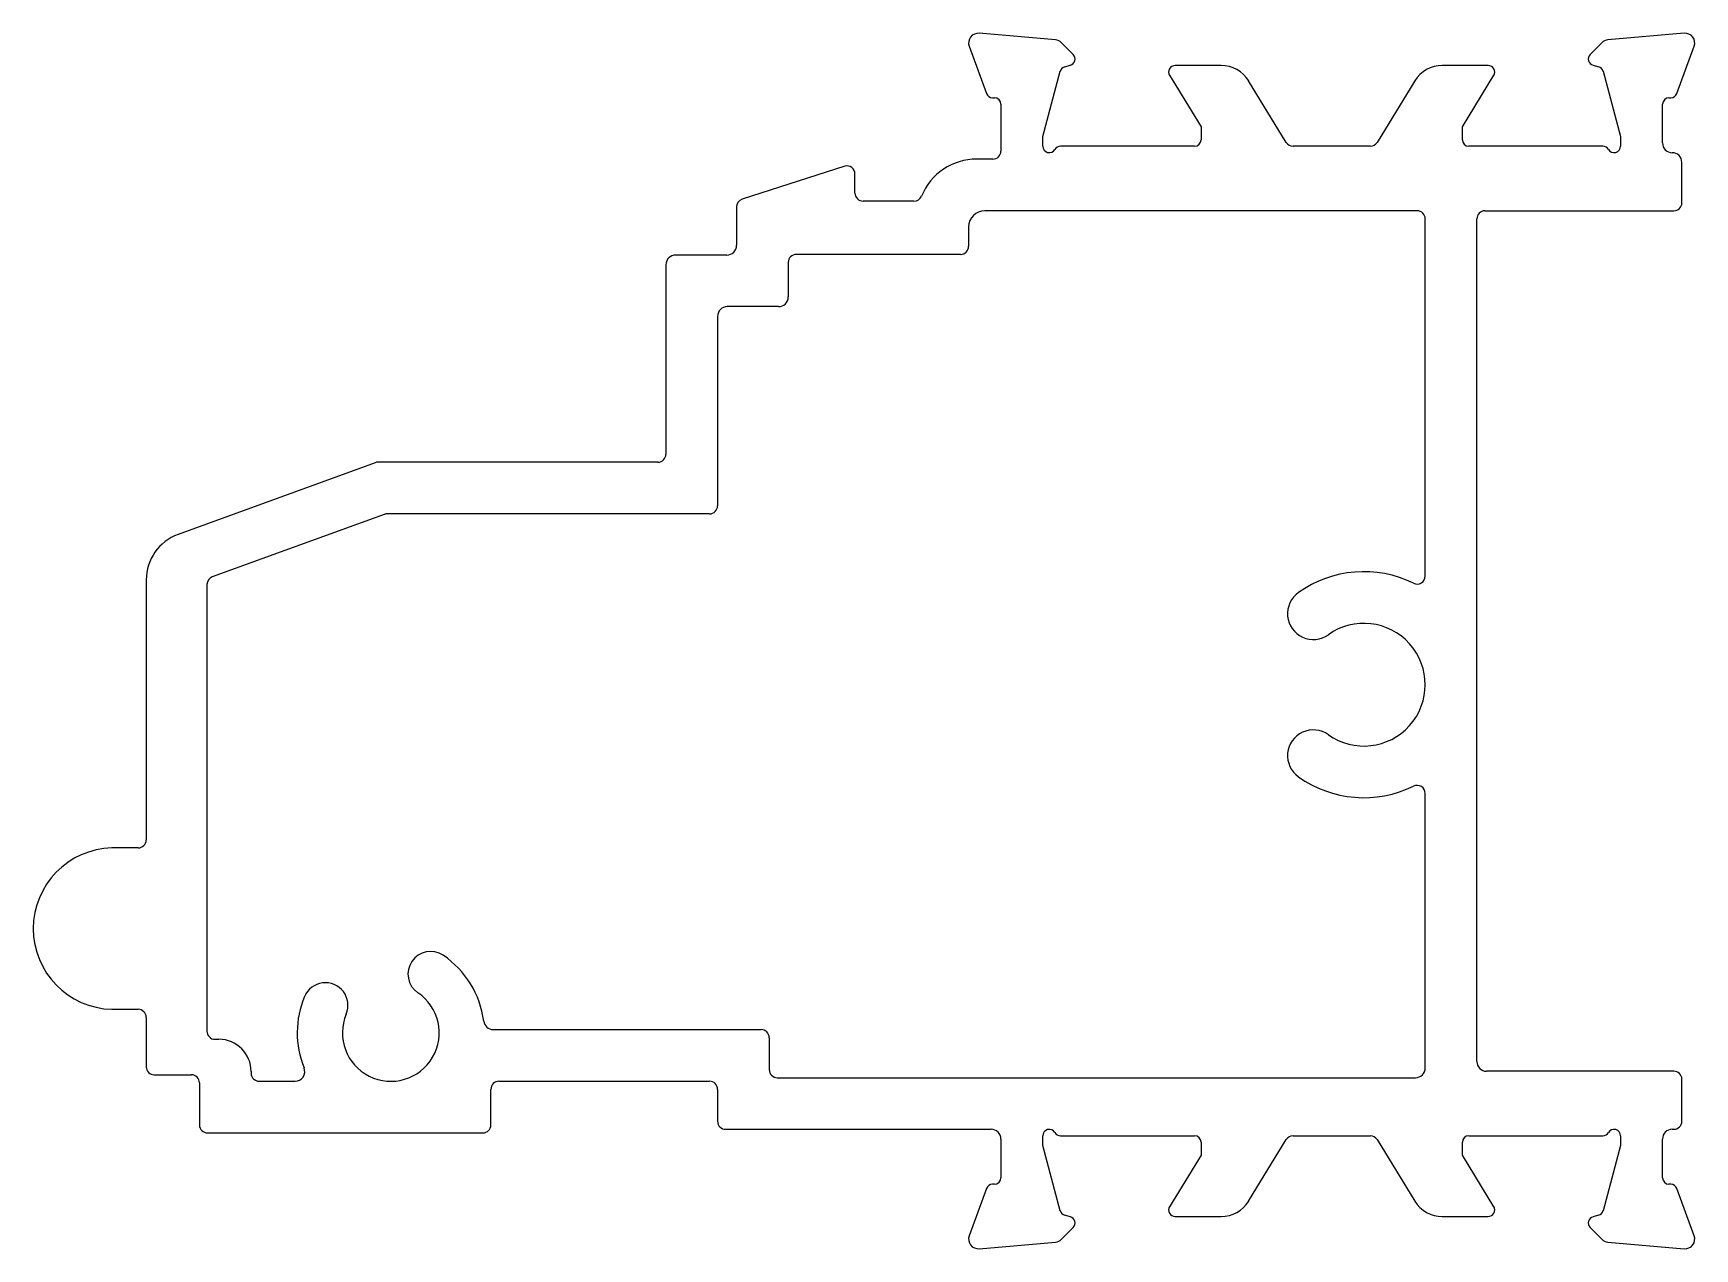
# Model space of a CAD drawing. Header units: inches. Extents: x -24.7 to 26.7, y 0.1 to 37.7.
import ezdxf

# ---------------------------------------------------------------- set-up
doc = ezdxf.new("R2010")
doc.units = ezdxf.units.IN
doc.header["$MEASUREMENT"] = 0
doc.layers.add('FRAME', color=4, linetype='Continuous')

msp = doc.modelspace()

# ---------------------------------------------------------------- linework, layer by layer
at = {"layer": 'FRAME', "color": 7}
for p, q in [((6.93, 37.5), (4.565, 37.707)), ((26.408, 37.707), (24.042, 37.5)), ((4.257, 37.305), (4.79, 35.84)), ((7.48, 37.049), (7.116, 37.413)), ((23.856, 37.413), (23.492, 37.049)), ((26.182, 35.84), (26.716, 37.305)), ((7.221, 36.67), (7.39, 36.715)), ((12.061, 36.708), (10.635, 36.708)), ((20.337, 36.708), (18.912, 36.708)), ((23.582, 36.715), (23.751, 36.67)), ((6.539, 34.508), (7.08, 36.528)), ((10.465, 36.404), (11.439, 34.808)), ((14.075, 34.328), (12.914, 36.229)), ((18.058, 36.229), (16.898, 34.328)), ((19.534, 34.808), (20.508, 36.404)), ((23.893, 36.528), (24.434, 34.508)), ((4.978, 35.708), (5.039, 35.708)), ((25.934, 35.708), (25.994, 35.708)), ((5.239, 35.508), (5.239, 34.058)), ((25.734, 34.308), (25.734, 35.508)), ((6.539, 34.208), (6.539, 34.508)), ((11.439, 34.808), (11.439, 34.408)), ((19.534, 34.408), (19.534, 34.808)), ((24.434, 34.508), (24.434, 34.208)), ((11.239, 34.208), (7.085, 34.208)), ((16.684, 34.208), (14.288, 34.208)), ((23.887, 34.208), (19.734, 34.208)), ((0.403, 33.592), (-2.776, 32.564)), ((4.989, 33.808), (4.489, 33.808)), ((26.334, 32.458), (26.334, 33.708)), ((0.719, 32.758), (0.719, 33.35)), ((2.547, 32.508), (0.969, 32.508)), ((-2.949, 32.326), (-2.949, 31.138)), ((18.134, 32.208), (4.739, 32.208)), ((18.384, 20.895), (18.384, 31.958)), ((19.984, 5.855), (19.984, 31.958)), ((20.234, 32.208), (26.084, 32.208)), ((4.239, 31.708), (4.239, 31.108)), ((-5.137, 30.538), (-5.137, 24.67)), ((-3.249, 30.838), (-4.837, 30.838)), ((-1.349, 30.608), (-1.349, 29.538)), ((3.989, 30.858), (-1.099, 30.858)), ((-3.537, 28.938), (-3.537, 23.07)), ((-1.649, 29.238), (-3.237, 29.238)), ((-14.143, 24.405), (-20.25, 22.182)), ((-5.387, 24.42), (-14.057, 24.42)), ((-13.861, 22.805), (-19.19, 20.865)), ((-3.787, 22.82), (-13.775, 22.82)), ((-21.237, 20.772), (-21.237, 12.721)), ((-19.355, 20.63), (-19.355, 6.793)), ((18.384, 5.655), (18.384, 14.16)), ((-21.487, 12.471), (-22.298, 12.471)), ((-22.298, 7.472), (-21.487, 7.472)), ((-21.237, 7.222), (-21.237, 5.693)), ((-10.484, 6.843), (-2.187, 6.843)), ((-19.105, 6.543), (-18.987, 6.543)), ((-1.937, 6.593), (-1.937, 5.605)), ((-20.987, 5.443), (-19.837, 5.443)), ((-19.587, 5.193), (-19.587, 3.893)), ((-17.987, 5.543), (-17.987, 5.493)), ((-17.737, 5.243), (-16.626, 5.243)), ((-10.309, 5.243), (-3.787, 5.243)), ((-1.687, 5.355), (18.084, 5.355)), ((26.084, 5.555), (20.284, 5.555)), ((26.334, 4.005), (26.334, 5.305)), ((-10.559, 3.893), (-10.559, 4.993)), ((-3.537, 4.993), (-3.537, 4.005)), ((-19.337, 3.643), (-10.809, 3.643)), ((-3.287, 3.755), (4.939, 3.755)), ((26.034, 3.755), (26.084, 3.755)), ((5.239, 3.455), (5.239, 2.255)), ((6.539, 3.255), (6.539, 3.555)), ((7.08, 1.235), (6.539, 3.255)), ((7.085, 3.555), (11.239, 3.555)), ((11.439, 3.355), (11.439, 2.955)), ((12.914, 1.534), (14.075, 3.435)), ((14.288, 3.555), (16.684, 3.555)), ((16.898, 3.435), (18.058, 1.534)), ((19.534, 2.955), (19.534, 3.355)), ((19.734, 3.555), (23.887, 3.555)), ((24.434, 3.255), (23.893, 1.235)), ((24.434, 3.555), (24.434, 3.255)), ((25.734, 2.255), (25.734, 3.455)), ((11.439, 2.955), (10.465, 1.359)), ((20.508, 1.359), (19.534, 2.955)), ((4.79, 1.923), (4.257, 0.458)), ((5.039, 2.055), (4.978, 2.055)), ((25.994, 2.055), (25.934, 2.055)), ((26.716, 0.458), (26.182, 1.923)), ((7.39, 1.048), (7.221, 1.093)), ((10.635, 1.055), (12.061, 1.055)), ((18.912, 1.055), (20.337, 1.055)), ((23.751, 1.093), (23.582, 1.048)), ((7.116, 0.35), (7.48, 0.713)), ((23.492, 0.713), (23.856, 0.35)), ((4.565, 0.056), (6.93, 0.263)), ((24.042, 0.263), (26.408, 0.056))]:
    msp.add_line(p, q, dxfattribs=at)
for centre, radius, start, end in [((4.539, 37.408), 0.3, 85, 200), ((26.434, 37.408), 0.3, 340, 95), ((6.904, 37.201), 0.3, 45, 85), ((24.068, 37.201), 0.3, 95, 135), ((7.273, 36.476), 0.2, 105, 165), ((7.339, 36.908), 0.2, 285, 45), ((10.635, 36.508), 0.2, 90, 211.4), ((12.061, 35.708), 1, 31.4, 90), ((18.912, 35.708), 1, 90, 148.6), ((20.337, 36.508), 0.2, 328.6, 90), ((23.634, 36.908), 0.2, 135, 255), ((23.699, 36.476), 0.2, 15, 75), ((4.978, 35.908), 0.2, 200, 270), ((5.039, 35.508), 0.2, 0, 90), ((25.934, 35.508), 0.2, 90, 180), ((25.994, 35.908), 0.2, 270, 340), ((4.989, 34.058), 0.25, 270, 360), ((6.739, 34.208), 0.2, 180, 330), ((7.085, 34.008), 0.2, 90, 150), ((11.239, 34.408), 0.2, 270, 0), ((14.288, 34.458), 0.25, 211.4, 270), ((16.684, 34.458), 0.25, 270, 328.6), ((19.734, 34.408), 0.2, 180, 270), ((23.887, 34.008), 0.2, 30, 90), ((24.234, 34.208), 0.2, 210, 360), ((26.034, 34.308), 0.3, 180, 270), ((26.034, 33.708), 0.3, 360, 90), ((0.469, 33.35), 0.25, 360, 105.143), ((4.489, 31.958), 1.85, 90, 157.6073), ((-2.699, 32.326), 0.25, 107.9093, 180), ((0.969, 32.758), 0.25, 180, 270), ((2.547, 32.758), 0.25, 270, 337.6073), ((26.084, 32.458), 0.25, 270, 0), ((4.739, 31.708), 0.5, 90, 180), ((18.134, 31.958), 0.25, 0, 90), ((20.234, 31.958), 0.25, 90, 180), ((-3.249, 31.138), 0.3, 270, 360), ((3.989, 31.108), 0.25, 270, 360), ((-4.837, 30.538), 0.3, 90, 180), ((-1.099, 30.608), 0.25, 90, 180), ((-1.649, 29.538), 0.3, 270, 0), ((-3.237, 28.938), 0.3, 90, 180), ((-14.057, 24.17), 0.25, 90, 110.0009), ((-5.387, 24.67), 0.25, 270, 0), ((-13.775, 22.57), 0.25, 90, 110.0009), ((-3.787, 23.07), 0.25, 270, 0), ((-19.737, 20.772), 1.5, 110.0009, 180), ((-19.105, 20.63), 0.25, 110.0009, 180), ((16.484, 17.528), 3.5, 63.8961, 125.4309), ((18.134, 20.895), 0.25, 243.8961, 0), ((14.919, 19.728), 0.8, 125.4309, 305.4309), ((16.484, 17.528), 1.9, 234.5691, 125.4309), ((14.919, 15.328), 0.8, 54.5691, 234.5691), ((16.484, 17.528), 3.5, 234.5691, 296.1039), ((18.134, 14.16), 0.25, 0, 116.1039), ((-22.237, 9.972), 2.5, 91.3835, 268.6165), ((-21.487, 12.721), 0.25, 270, 0), ((-12.428, 8.566), 0.7, 55.9623, 235.9623), ((-13.659, 6.743), 2.9, 7.1808, 55.9623), ((-15.687, 7.597), 0.7, 337.1612, 157.1612), ((-13.659, 6.743), 2.9, 157.1612, 202.0243), ((-13.659, 6.743), 1.5, 157.1612, 55.9623), ((-21.487, 7.222), 0.25, 0, 90), ((-19.105, 6.793), 0.25, 180, 270), ((-10.484, 7.143), 0.3, 187.1808, 270), ((-2.187, 6.593), 0.25, 0, 90), ((-18.987, 5.543), 1, 0, 90), ((-20.987, 5.693), 0.25, 180, 270), ((20.284, 5.855), 0.3, 180, 270), ((-19.837, 5.193), 0.25, 0, 90), ((-17.737, 5.493), 0.25, 180, 270), ((-16.626, 5.543), 0.3, 270, 22.0243), ((-10.309, 4.993), 0.25, 90, 180), ((-3.787, 4.993), 0.25, 0, 90), ((-1.687, 5.605), 0.25, 180, 270), ((18.084, 5.655), 0.3, 270, 0), ((26.084, 5.305), 0.25, 360, 90), ((-19.337, 3.893), 0.25, 180, 270), ((-10.809, 3.893), 0.25, 270, 360), ((-3.287, 4.005), 0.25, 180, 270), ((4.939, 3.455), 0.3, 360, 90), ((6.739, 3.555), 0.2, 30, 180), ((7.085, 3.755), 0.2, 210, 270), ((23.887, 3.755), 0.2, 270, 330), ((24.234, 3.555), 0.2, 360, 150), ((26.034, 3.455), 0.3, 90, 180), ((26.084, 4.005), 0.25, 270, 360), ((11.239, 3.355), 0.2, 0, 90), ((14.288, 3.305), 0.25, 90, 148.6), ((16.684, 3.305), 0.25, 31.4, 90), ((19.734, 3.355), 0.2, 90, 180), ((5.039, 2.255), 0.2, 270, 0), ((25.934, 2.255), 0.2, 180, 270), ((4.978, 1.855), 0.2, 90, 160), ((25.994, 1.855), 0.2, 20, 90), ((7.273, 1.287), 0.2, 195, 255), ((7.339, 0.855), 0.2, 315, 75), ((10.635, 1.255), 0.2, 148.6, 270), ((12.061, 2.055), 1, 270, 328.6), ((18.912, 2.055), 1, 211.4, 270), ((20.337, 1.255), 0.2, 270, 31.4), ((23.634, 0.855), 0.2, 105, 225), ((23.699, 1.287), 0.2, 285, 345), ((4.539, 0.355), 0.3, 160, 275), ((6.904, 0.562), 0.3, 275, 315), ((24.068, 0.562), 0.3, 225, 265), ((26.434, 0.355), 0.3, 265, 20)]:
    msp.add_arc(centre, radius, start, end, dxfattribs=at)

doc.saveas('drawing.dxf')
